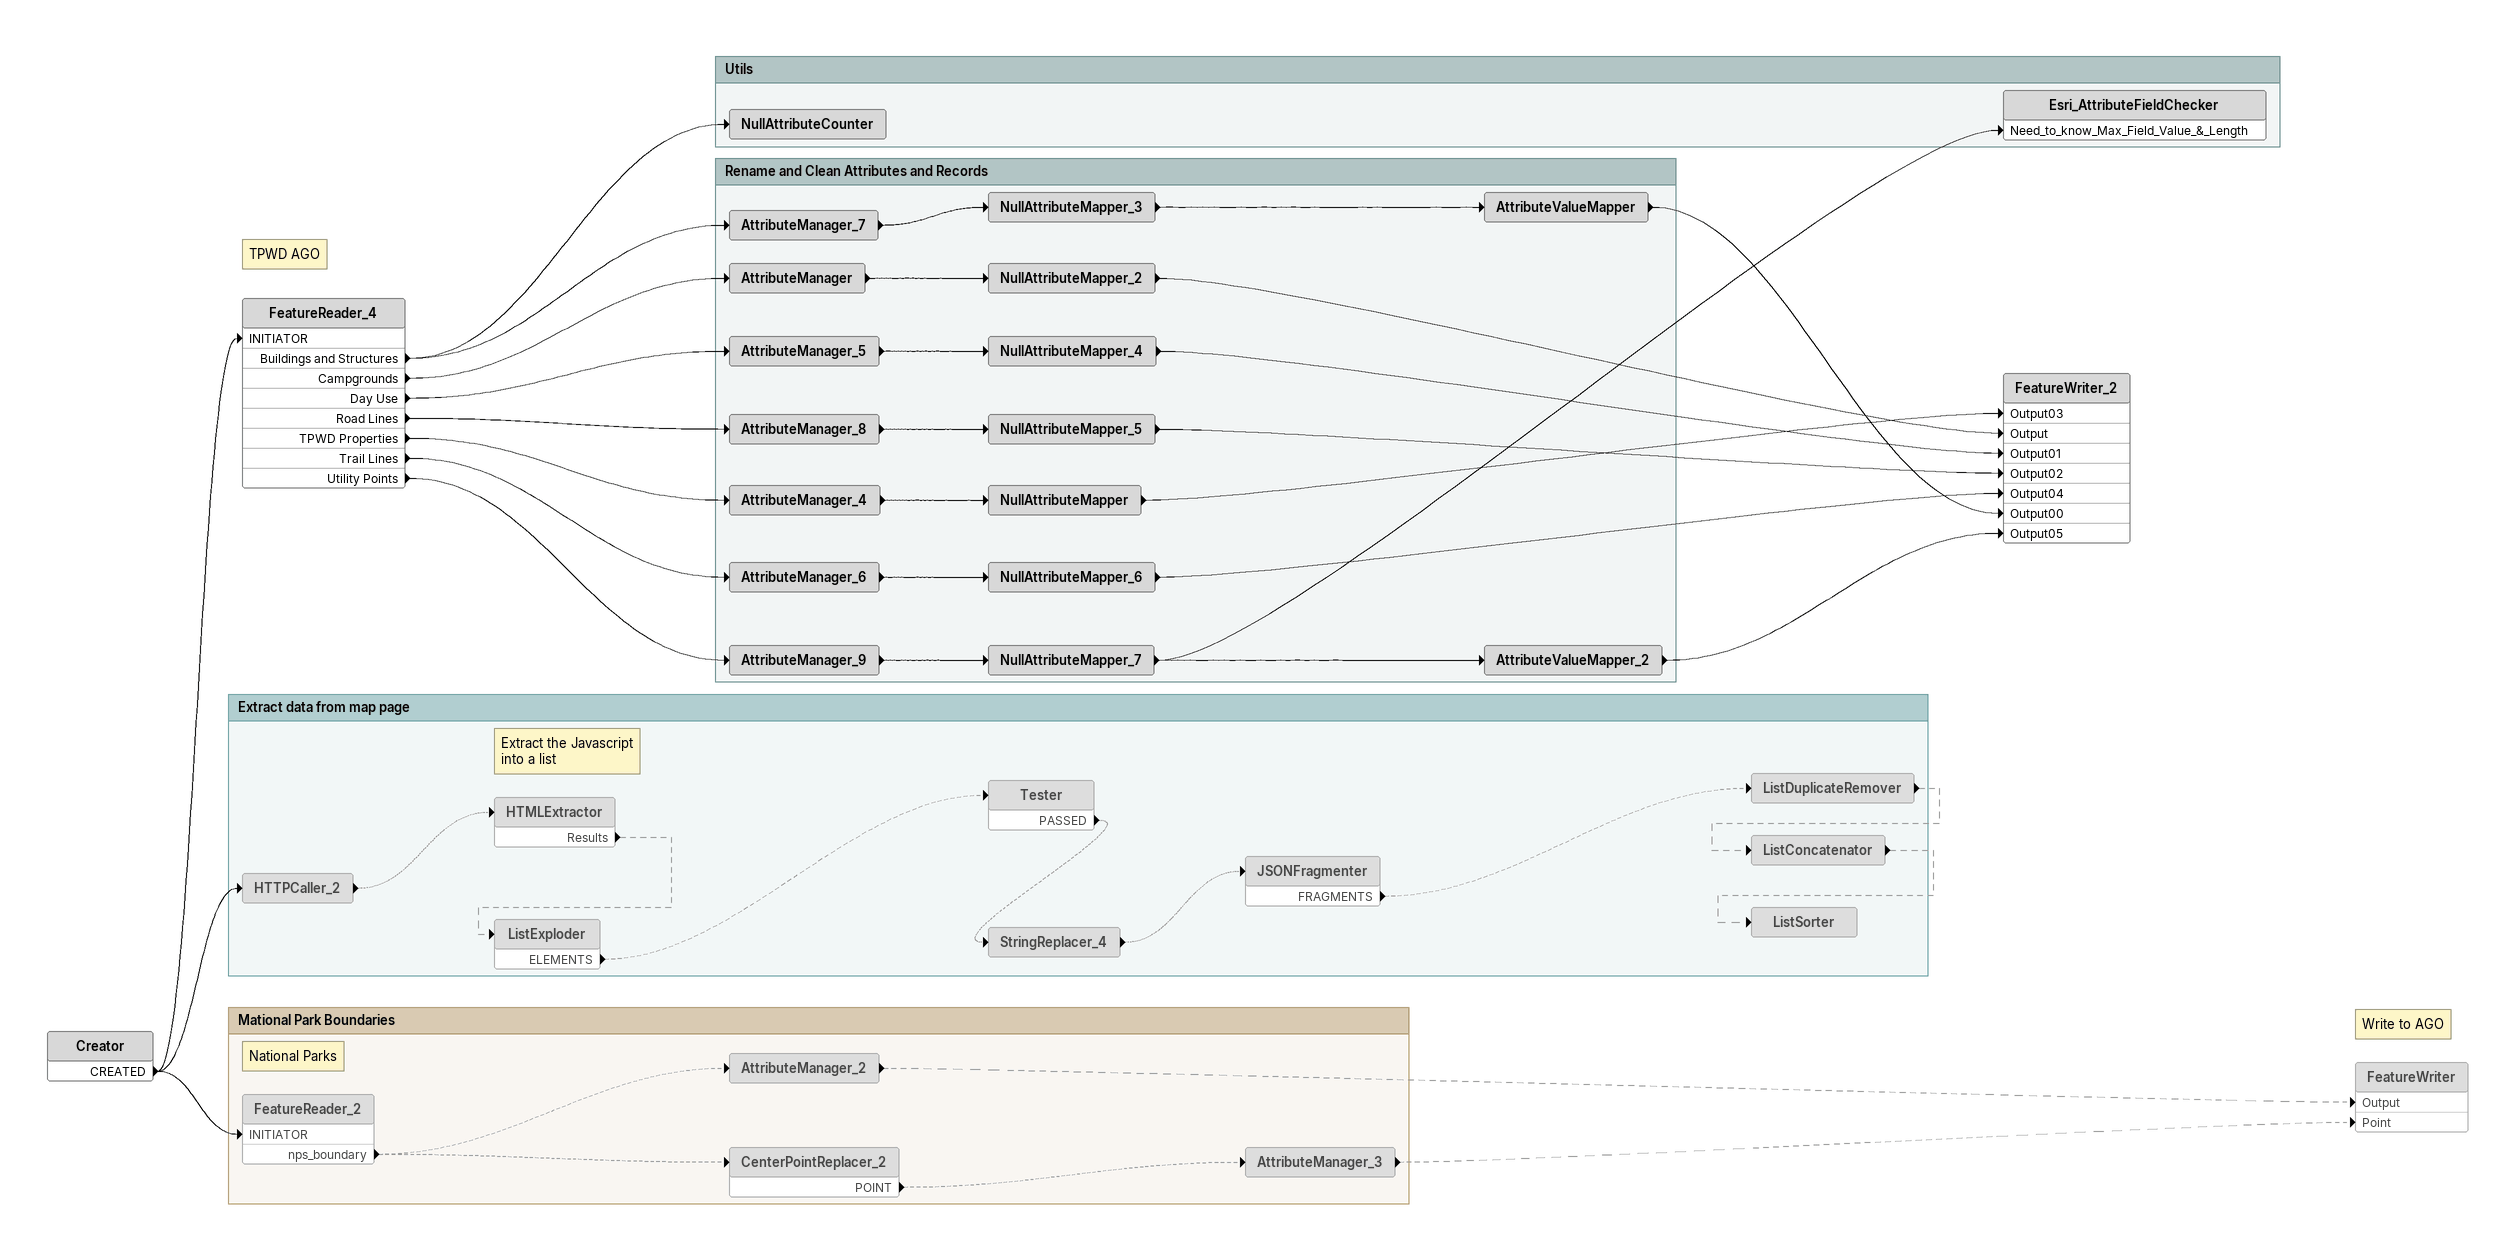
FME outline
Creator
    CREATED -> FeatureReader_2 [INITIATOR]
    CREATED -> HTTPCaller_2
    CREATED -> FeatureReader_4 [INITIATOR]
Note: TPWD AGO
FeatureReader_4
    Buildings and Structures -> AttributeManager_7
    Buildings and Structures -> NullAttributeCounter
    Campgrounds -> AttributeManager
    Day Use -> AttributeManager_5
    Road Lines -> AttributeManager_8
    TPWD Properties -> AttributeManager_4
    Trail Lines -> AttributeManager_6
    Utility Points -> AttributeManager_9
FeatureWriter_2
Note: Write to AGO
FeatureWriter [off]

Bookmark: Utils
NullAttributeCounter
Esri_AttributeFieldChecker

Bookmark: Rename and Clean Attributes and Records
AttributeManager_7
    -> NullAttributeMapper_3
NullAttributeMapper_3
    -> AttributeValueMapper
AttributeValueMapper
    -> FeatureWriter_2 [Output00]
AttributeManager
    -> NullAttributeMapper_2
NullAttributeMapper_2
    -> FeatureWriter_2 [Output]
AttributeManager_5
    -> NullAttributeMapper_4
NullAttributeMapper_4
    -> FeatureWriter_2 [Output01]
AttributeManager_8
    -> NullAttributeMapper_5
NullAttributeMapper_5
    -> FeatureWriter_2 [Output02]
AttributeManager_4
    -> NullAttributeMapper
NullAttributeMapper
    -> FeatureWriter_2 [Output03]
AttributeManager_6
    -> NullAttributeMapper_6
NullAttributeMapper_6
    -> FeatureWriter_2 [Output04]
AttributeManager_9
    -> NullAttributeMapper_7
NullAttributeMapper_7
    -> AttributeValueMapper_2
    -> Esri_AttributeFieldChecker [Need_to_know_Max_Field_Value_&_Length]
AttributeValueMapper_2
    -> FeatureWriter_2 [Output05]

Bookmark: Extract data from map page
HTTPCaller_2 [off]
    -> HTMLExtractor [off]
Note: Extract the Javascript / into a list
HTMLExtractor [off]
    Results -> ListExploder [off]
ListExploder [off]
    ELEMENTS -> Tester [off]
Tester [off]
    PASSED -> StringReplacer_4 [off]
StringReplacer_4 [off]
    -> JSONFragmenter [off]
JSONFragmenter [off]
    FRAGMENTS -> ListDuplicateRemover [off]
ListDuplicateRemover [off]
    -> ListConcatenator [off]
ListConcatenator [off]
    -> ListSorter [off]
ListSorter [off]

Bookmark: Mational Park Boundaries
Note: National Parks
FeatureReader_2 [off]
    nps_boundary -> AttributeManager_2 [off]
    nps_boundary -> CenterPointReplacer_2 [off]
AttributeManager_2 [off]
    -> FeatureWriter [Output] [off]
CenterPointReplacer_2 [off]
    POINT -> AttributeManager_3 [off]
AttributeManager_3 [off]
    -> FeatureWriter [Point] [off]
